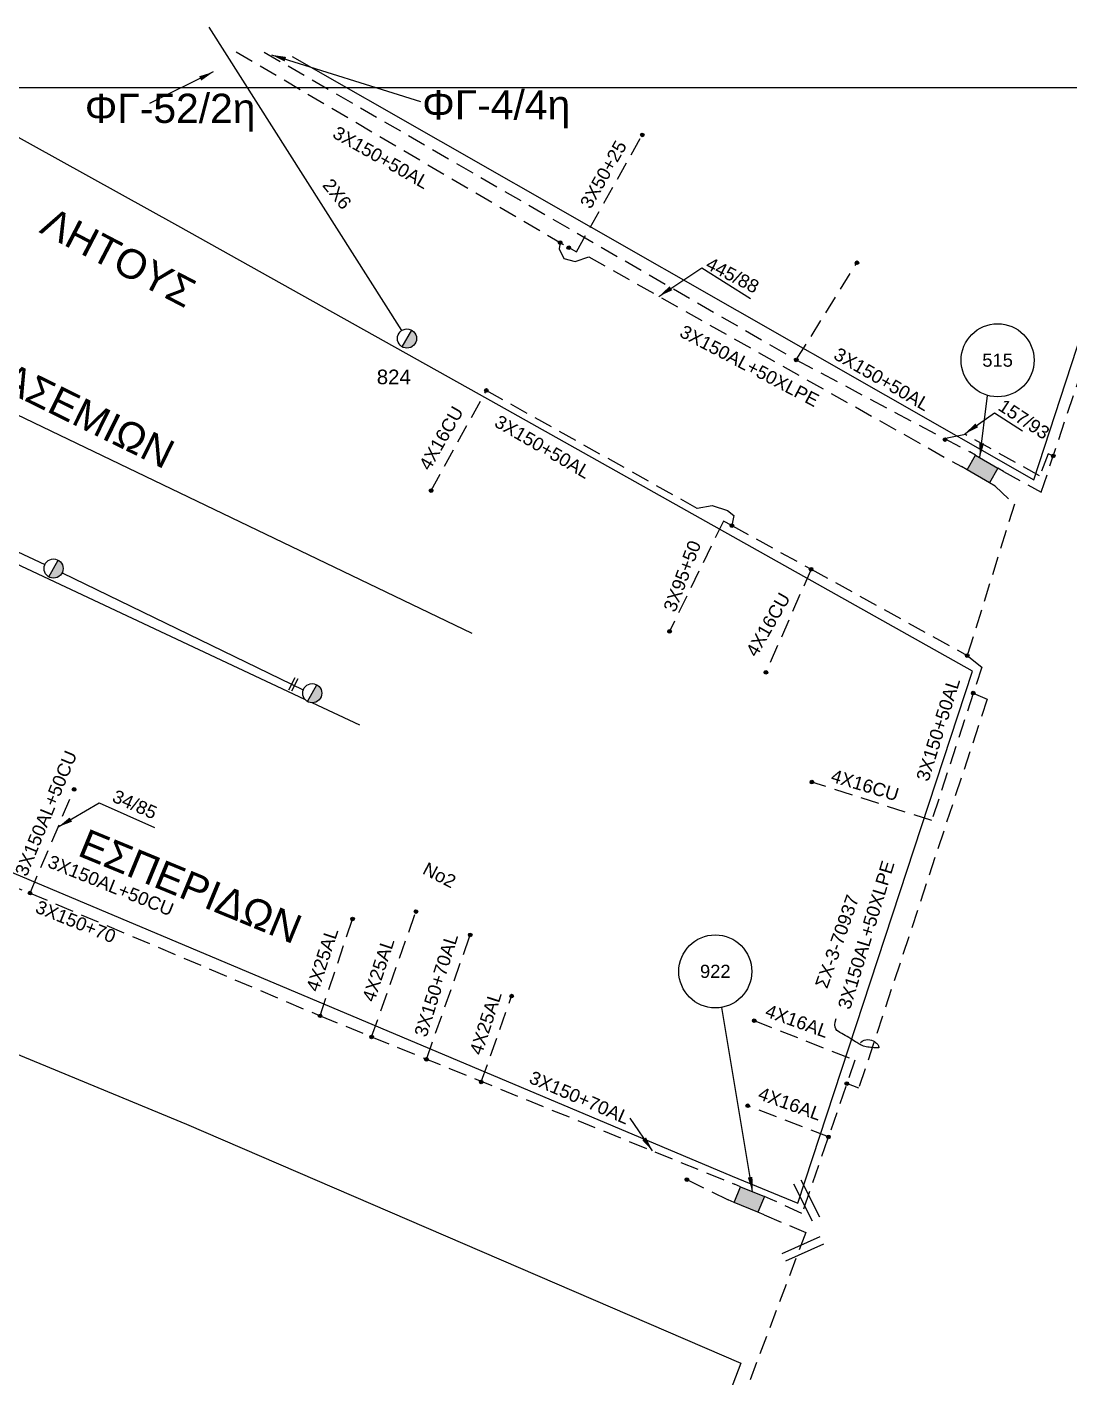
# Model space of a CAD drawing. Header units: millimetres. Extents: x 751 to 1825, y 360 to 872.
# Drawn here: x 1522 to 1593.4, y 768.2 to 860.6 of the extents above; entities that cross this region are included whole.
import ezdxf

# ---------------------------------------------------------------- set-up
doc = ezdxf.new("R2010")
doc.units = ezdxf.units.MM
doc.linetypes.add('DASHED', pattern=[19.05, 12.7, -6.35])
for name, color, linetype in [('Link Box 4 Διευθύνσεων', 7, 'Continuous'), ('Άγνωστα', 7, 'Continuous'), ('Επιγραφές - Σχήματα', 7, 'Continuous'), ('Καλώδια ΧΤ   2x6AL', 7, 'DASHED'), ('Καλώδια ΧΤ   3x150+50AL', 7, 'DASHED'), ('Καλώδια ΧΤ   3x150+70AL', 7, 'DASHED'), ('Καλώδια ΧΤ   3x150AL+50CU', 7, 'DASHED'), ('Καλώδια ΧΤ   3x150AL+50XLPE', 7, 'DASHED'), ('Καλώδια ΧΤ   3x95+50CU', 7, 'DASHED'), ('Μηχανική τομή', 7, 'Continuous'), ('Στύλος ΦΜ', 7, 'Continuous'), ('Στύλος ΦΜ @ 1', 7, 'Continuous'), ('Συνδέσεις', 7, 'Continuous'), ('Συνεστραμμένα ΧΤ   3x70+54.6+25 AL', 7, 'SYN_LINE'), ('Τομή', 7, 'Continuous'), ('Υπόβαθρο ΔΕΗ', 7, 'Continuous'), ('Υπόγεια καλώδια Παροχών ΧΤ   4x16AL', 7, 'DASHED'), ('Υπόγεια καλώδια Παροχών ΧΤ   4x16CU', 7, 'DASHED'), ('Υπόγεια καλώδια Παροχών ΧΤ   4x25', 7, 'DASHED')]:
    doc.layers.add(name, color=color, linetype=linetype)
doc.styles.get("Standard").update_dxf_attribs({"font": 'ARIAL.TTF'})
doc.linetypes.add('SYN_LINE', pattern='A,0.5,-0.0001,["/\\/\\/\\/",Standard,S=0.1,R=0,X=0,Y=-0.05],-0.25', length=0.7501)
doc.dimstyles.new('ISO-25', dxfattribs={"dimtxt": 2.5, "dimasz": 2.5, "dimexe": 1.25, "dimexo": 0.625, "dimtad": 1, "dimtxsty": 'Standard', "dimcen": 2.5, "dimadec": 0, "dimazin": 0, "dimtfac": 1, "dimtmove": 0, "dimatfit": 3, "dimfxl": 1, "dimarcsym": 0})

# ---------------------------------------------------------------- blocks, each defined once
blk = doc.blocks.new('ΥΠΑΡΧΩΝ ΤΣΙΜΕΝΤΕΝΙΟΣ ΣΤΥΛΟΣ')
at = {"layer": 'Στύλος ΦΜ'}
blk.add_hatch(color=256, dxfattribs=at).paths.add_polyline_path([(-1.29, -2.28, 0.574793), (2.62, 0, 0.268822), (1.3, 2.27)])
blk.add_line((-1.29, -2.28), (1.3, 2.27), dxfattribs=at)
blk.add_circle((0, 0), 2.62, dxfattribs=at)
at = {"layer": 'Στύλος ΦΜ', "flags": 4}
for tag, p in [('ΑΡΙΘΜΟΣ', (-4.68, 8.05)), ('ΤΥΠΟΣ', (-4.91, 3.03))]:
    blk.add_attdef(tag, p, '', height=4, dxfattribs=at)
blk = doc.blocks.new('_ΣΥΝΔΕΣΗ')
at = {"layer": 'Συνδέσεις', "linetype": 'SYN_LINE', "ltscale": 40}
blk.add_hatch(color=256, dxfattribs=at).paths.add_polyline_path([(0.5, -0.01, 1), (-0.5, -0.01, 1)])
at = {"layer": 'Συνδέσεις'}
blk.add_circle((0, -0.01), 0.5, dxfattribs=at)
blk = doc.blocks.new('ΤΟΜΗ')
at = {"layer": 'Τομή', "ltscale": 40}
for p, q in [((-5.68, 0), (5.68, 0)), ((5.68, -2.33), (-5.68, -2.33))]:
    blk.add_line(p, q, dxfattribs=at)
blk = doc.blocks.new('LINK BOX 4 ΑΝΑΧΩΡΗΣΕΩΝ')
at = {"layer": 'Link Box 4 Διευθύνσεων', "ltscale": 40}
blk.add_hatch(color=256, dxfattribs=at).paths.add_polyline_path([(-3.54, 0), (-3.54, -4.67), (3.54, -4.67), (3.54, 0)])
for p, q in [((-3.54, 0), (-5.33, 0)), ((5.33, 0), (3.54, 0)), ((-3.54, -4.67), (-5.33, -4.67)), ((5.33, -4.67), (3.54, -4.67))]:
    blk.add_line(p, q, dxfattribs=at)
blk.add_lwpolyline([(-3.54, -4.67), (-3.54, 0), (3.54, 0), (3.54, -4.67)], close=True, dxfattribs=at)
blk = doc.blocks.new('ΜΗΧΑΝΙΚΗ ΤΟΜΗ')
at = {"layer": 'Μηχανική τομή', "ltscale": 40}
for p, q in [((-1.89, 0.78), (1.89, 0.78)), ((1.89, 0), (-1.89, 0))]:
    blk.add_line(p, q, dxfattribs=at)

msp = doc.modelspace()

# ---------------------------------------------------------------- linework, layer by layer
at = {"layer": 'Άγνωστα', "color": 30, "linetype": 'DASHED', "ltscale": 0.1}
msp.add_lwpolyline([(1559.084, 845.508), (1559.614, 845.227), (1564.124, 853.228)], dxfattribs=at)
at = {"layer": 'Επιγραφές - Σχήματα', "ltscale": 0.1}
msp.add_lwpolyline([(1719.999, 856.451), (751.914, 856.451), (751.914, 369.88), (1719.999, 369.88)], close=True, dxfattribs=at)
msp.add_lwpolyline([(1579.06, 791.079), (1579.184, 791.179), (1579.314, 791.243), (1579.446, 791.276), (1579.577, 791.282), (1579.704, 791.268), (1579.823, 791.236), (1579.932, 791.194), (1580.026, 791.145), (1580.103, 791.093), (1580.165, 791.042), (1580.213, 790.99), (1580.25, 790.941), (1580.276, 790.894), (1580.295, 790.851), (1580.308, 790.813), (1580.317, 790.781), (1580.324, 790.755), (1580.327, 790.737), (1580.323, 790.723), (1580.313, 790.715), (1580.292, 790.711), (1580.261, 790.71), (1580.216, 790.712), (1580.155, 790.716), (1580.079, 790.721), (1579.989, 790.727), (1579.888, 790.735), (1579.781, 790.745), (1579.671, 790.758), (1579.561, 790.773), (1579.455, 790.791), (1579.357, 790.813), (1579.268, 790.838), (1579.187, 790.867), (1579.112, 790.901), (1579.04, 790.939), (1578.967, 790.981), (1578.892, 791.029), (1578.811, 791.081), (1578.722, 791.139), (1578.624, 791.202), (1578.516, 791.27), (1578.401, 791.341), (1578.28, 791.414), (1578.156, 791.487), (1578.031, 791.56), (1577.905, 791.632), (1577.781, 791.7), (1577.662, 791.765), (1577.552, 791.834), (1577.457, 791.913), (1577.382, 792.009), (1577.333, 792.13), (1577.315, 792.284), (1577.333, 792.477), (1577.394, 792.716)], dxfattribs=at)
for centre in [(1588.461, 837.797), (1569.124, 795.949)]:
    msp.add_circle(centre, 2.5, dxfattribs=at)
at = {"layer": 'Καλώδια ΧΤ   2x6AL', "color": 133, "linetype": 'SYN_LINE', "ltscale": 10}
msp.add_lwpolyline([(1547.654, 839.838), (1534.45, 860.615)], dxfattribs=at)
at = {"layer": 'Καλώδια ΧΤ   3x150+50AL', "color": 30, "linetype": 'DASHED', "ltscale": 0.1}
for points in [[(1536.3, 858.92), (1559.084, 845.508)], [(1553.441, 835.731), (1567.888, 827.661), (1568.91, 827.862), (1569.949, 827.516), (1570.405, 827.17), (1570.259, 826.477)], [(1570.259, 826.477), (1575.69, 823.492), (1586.382, 817.58), (1587.376, 816.792), (1583.953, 806.281)]]:
    msp.add_lwpolyline(points, dxfattribs=at)
at = {"layer": 'Καλώδια ΧΤ   3x150+50AL', "color": 151, "linetype": 'DASHED', "ltscale": 0.1}
for points in [[(1538.216, 858.9), (1574.671, 837.817), (1586.563, 831.522)], [(1588.87, 830.189), (1591.445, 828.755), (1601.747, 859.638)], [(1574.671, 837.817), (1578.832, 844.481)], [(1592.275, 831.244), (1591.92, 831.386), (1591.342, 829.879), (1586.251, 832.709), (1584.848, 832.429)]]:
    msp.add_lwpolyline(points, dxfattribs=at)
at = {"layer": 'Καλώδια ΧΤ   3x150+50AL', "color": 1, "linetype": 'DASHED', "ltscale": 0.1}
for points in [[(1512.705, 805.51), (1512.597, 804.729), (1513.107, 804.389), (1514.554, 804.432), (1515.064, 804.517), (1518.653, 802.678), (1522.184, 801.318), (1542.048, 792.911), (1570.443, 781.381)], [(1567.178, 781.694), (1569.997, 780.303)]]:
    msp.add_lwpolyline(points, dxfattribs=at)
at = {"layer": 'Καλώδια ΧΤ   3x150+70AL', "color": 1, "linetype": 'DASHED', "ltscale": 0.1}
msp.add_lwpolyline([(1549.334, 789.923), (1552.339, 798.45)], dxfattribs=at)
at = {"layer": 'Καλώδια ΧΤ   3x150AL+50CU', "color": 1, "linetype": 'DASHED', "ltscale": 0.1}
msp.add_lwpolyline([(1522.184, 801.318), (1525.201, 808.413)], dxfattribs=at)
at = {"layer": 'Καλώδια ΧΤ   3x150AL+50XLPE', "color": 30, "linetype": 'DASHED', "ltscale": 0.1}
for points in [[(1558.491, 845.857), (1558.428, 845.423), (1558.753, 844.774), (1559.525, 844.551), (1560.459, 844.876), (1585.979, 830.511)], [(1588.286, 829.179), (1589.615, 827.949), (1586.382, 817.58)], [(1586.794, 815.007), (1587.756, 814.602), (1578.955, 787.967), (1578.133, 788.276)]]:
    msp.add_lwpolyline(points, dxfattribs=at)
at = {"layer": 'Καλώδια ΧΤ   3x150AL+50XLPE', "color": 5, "linetype": 'DASHED', "ltscale": 0.1}
msp.add_lwpolyline([(1572.46, 779.286), (1575.322, 778.076), (1565.265, 751.47), (1567.269, 750.723), (1562.716, 739.556), (1558.351, 741.518)], dxfattribs=at)
at = {"layer": 'Καλώδια ΧΤ   3x95+50CU', "color": 30, "linetype": 'DASHED', "ltscale": 0.1}
msp.add_lwpolyline([(1570.259, 826.477), (1569.676, 826.769), (1565.992, 819.229)], dxfattribs=at)
at = {"layer": 'Συνεστραμμένα ΧΤ   3x70+54.6+25 AL', "color": 173, "linetype": 'SYN_LINE', "ltscale": 10}
for points in [[(1510.104, 829.953), (1523.207, 823.814)], [(1524.388, 823.25), (1540.903, 815.223)]]:
    msp.add_lwpolyline(points, dxfattribs=at)
at = {"layer": 'Υπόβαθρο ΔΕΗ', "ltscale": 0.1}
for points in [[(1541.016, 814.578), (1493.773, 836.742), (1487.12, 817.05), (1512.452, 806.317), (1570.277, 781.932), (1574.785, 780.08), (1586.741, 816.515), (1554.319, 834.702), (1532.305, 847), (1512.102, 858.177)], [(1540.152, 858.598), (1590.932, 829.619), (1600.129, 857.695)], [(1498.272, 845.134), (1552.437, 819.11)], [(1544.782, 812.811), (1541.514, 814.344)], [(1560.316, 741.414), (1538.87, 749.952), (1518.053, 758.497), (1496.373, 767.257), (1472.088, 776.729), (1483.323, 805.997), (1532.912, 785.483), (1570.876, 769.118), (1560.327, 741.409)]]:
    msp.add_lwpolyline(points, dxfattribs=at)
at = {"layer": 'Υπόγεια καλώδια Παροχών ΧΤ   4x16AL', "color": 30, "linetype": 'DASHED', "ltscale": 0.1}
for points in [[(1571.788, 792.578), (1578.685, 789.874), (1575.059, 779.369), (1572.905, 780.365)], [(1576.872, 784.622), (1571.342, 786.754)]]:
    msp.add_lwpolyline(points, dxfattribs=at)
at = {"layer": 'Υπόγεια καλώδια Παροχών ΧΤ   4x16CU', "color": 30, "linetype": 'DASHED', "ltscale": 0.1}
for points in [[(1549.66, 828.874), (1553.441, 835.731)], [(1575.69, 823.492), (1572.594, 816.43)], [(1583.953, 806.281), (1575.738, 808.919)]]:
    msp.add_lwpolyline(points, dxfattribs=at)
at = {"layer": 'Υπόγεια καλώδια Παροχών ΧΤ   4x25', "color": 1, "linetype": 'DASHED', "ltscale": 0.1}
for points in [[(1545.579, 791.463), (1548.622, 800.054)], [(1542.048, 792.911), (1544.278, 799.542)], [(1553.087, 788.383), (1555.174, 794.26)]]:
    msp.add_lwpolyline(points, dxfattribs=at)

# ---------------------------------------------------------------- block references
at = {"layer": 'Link Box 4 Διευθύνσεων', "ltscale": 0.1}
for p, xscale, yscale, zscale, rotation in [((1587.716, 830.856), 0.2499999999999234, 0.2499999999999234, 0.2499999999999234, 329.9971613361358), ((1571.674, 780.873), 0.2499999999999115, 0.2499999999999115, 0.2499999999999115, 337.5669299075652)]:
    msp.add_blockref('LINK BOX 4 ΑΝΑΧΩΡΗΣΕΩΝ', p, dxfattribs=dict(at, xscale=xscale, yscale=yscale, zscale=zscale, rotation=rotation))
at = {"layer": 'Μηχανική τομή', "ltscale": 0.1, "xscale": 0.2500000000000316, "yscale": 0.2500000000000316, "zscale": 0.2500000000000316, "rotation": 62.69221674166852}
msp.add_blockref('ΜΗΧΑΝΙΚΗ ΤΟΜΗ', (1540.302, 815.57), dxfattribs=at)
at = {"layer": 'Στύλος ΦΜ @ 1', "ltscale": 0.1}
ref = msp.add_blockref('ΥΠΑΡΧΩΝ ΤΣΙΜΕΝΤΕΝΙΟΣ ΣΤΥΛΟΣ', (1548.005, 839.285), dxfattribs=dict(at, xscale=0.25, yscale=0.25, zscale=0.25))
ref.add_attrib('ΤΥΠΟΣ', '824', (1545.937, 836.156), dxfattribs={"layer": 'Στύλος ΦΜ', "height": 1, "flags": 4})
at = {"layer": 'Στύλος ΦΜ @ 1', "ltscale": 0.1, "xscale": 0.25, "yscale": 0.25, "zscale": 0.25}
for p in [(1523.799, 823.536), (1541.517, 814.998)]:
    msp.add_blockref('ΥΠΑΡΧΩΝ ΤΣΙΜΕΝΤΕΝΙΟΣ ΣΤΥΛΟΣ', p, dxfattribs=at)
at = {"layer": 'Συνδέσεις', "ltscale": 0.1, "xscale": 0.25, "yscale": 0.25, "zscale": 0.25}
for p in [(1564.124, 853.228), (1558.491, 845.857), (1559.084, 845.508), (1578.832, 844.481), (1574.671, 837.817), (1553.441, 835.731), (1584.858, 832.37), (1592.275, 831.244), (1549.66, 828.874), (1570.259, 826.477), (1575.69, 823.492), (1565.992, 819.229), (1586.382, 817.58), (1572.594, 816.43), (1586.794, 815.007), (1575.738, 808.919), (1525.201, 808.413), (1522.184, 801.318), (1544.278, 799.542), (1548.622, 800.054), (1552.339, 798.45), (1555.174, 794.26), (1542.048, 792.911), (1571.788, 792.578), (1545.579, 791.463), (1549.334, 789.923), (1553.087, 788.383), (1578.133, 788.276), (1571.342, 786.754), (1576.872, 784.622), (1567.179, 781.697)]:
    msp.add_blockref('_ΣΥΝΔΕΣΗ', p, dxfattribs=at)
at = {"layer": 'Τομή', "ltscale": 0.1}
for p, xscale, yscale, zscale, rotation in [((1575.116, 780.135), -0.2500000000000618, 0.2499999999998863, 0.25, 116.7863951906669), ((1574.999, 777.223), 0.2499999999999793, 0.2499999999999793, 0.2499999999999793, 23.94060161078741)]:
    msp.add_blockref('ΤΟΜΗ', p, dxfattribs=dict(at, xscale=xscale, yscale=yscale, zscale=zscale, rotation=rotation))

# ---------------------------------------------------------------- texts
at = {"layer": 'Άγνωστα', "color": 7, "ltscale": 0.1, "insert": (1559.806, 848.546), "char_height": 0.9, "width": 84.18588, "attachment_point": 1, "rotation": 60.25202}
msp.add_mtext('3X50+25', dxfattribs=at)
at = {"layer": 'Επιγραφές - Σχήματα', "ltscale": 0.1, "char_height": 2, "width": 8.55915, "attachment_point": 5}
for s, insert in [('ΦΓ-52/2η', (1531.781, 854.746)), ('ΦΓ-4/4η', (1554.117, 854.984))]:
    msp.add_mtext(s, dxfattribs=dict(at, insert=insert))
at = {"layer": 'Επιγραφές - Σχήματα', "ltscale": 0.1, "char_height": 2, "attachment_point": 5}
for s, insert, rotation in [('ΛΗΤΟΥΣ', (1528.241, 844.838), 332.5082), ('ΓΙΑΣΕΜΙΩΝ', (1525.116, 834.516), 333.81358), ('ΕΣΠΕΡΙΔΩΝ', (1533.175, 801.782), 337.65043)]:
    msp.add_mtext(s, dxfattribs=dict(at, insert=insert, rotation=rotation))
at = {"layer": 'Επιγραφές - Σχήματα', "ltscale": 0.1, "char_height": 0.9, "width": 84.18588, "attachment_point": 1}
for s, insert, rotation in [('445/88', (1568.809, 844.907), 332.71302), ('157/93', (1588.916, 835.196), 326.57216), ('34/85', (1528.107, 808.431), 336.32573), ('No2', (1549.415, 803.475), 332.71302), ('{\\fArial|b0|i0|c161|p34;ΣX-3-70937}', (1575.933, 795.013), 70.59438)]:
    msp.add_mtext(s, dxfattribs=dict(at, insert=insert, rotation=rotation))
at = {"layer": 'Επιγραφές - Σχήματα', "color": 7, "ltscale": 0.1, "char_height": 0.9, "width": 2.07233, "attachment_point": 5}
for s, insert in [('515', (1588.461, 837.797)), ('922', (1569.124, 795.949))]:
    msp.add_mtext(s, dxfattribs=dict(at, insert=insert))
at = {"layer": 'Καλώδια ΧΤ   2x6AL', "color": 7, "linetype": 'DASHED', "ltscale": 0.1, "insert": (1542.86, 850.338), "char_height": 0.9, "width": 84.18588, "attachment_point": 1, "rotation": 309.24899}
msp.add_mtext('2X6', dxfattribs=at)
at = {"layer": 'Καλώδια ΧΤ   3x150+50AL', "color": 7, "linetype": 'DASHED', "ltscale": 0.1, "char_height": 0.9, "width": 84.18588, "attachment_point": 1}
for s, insert, rotation in [('3X150+50AL', (1543.28, 853.878), 330.36118), ('3X150+50AL', (1577.605, 838.723), 329.89813), ('3X150+50AL', (1554.367, 834.1), 329.79404), ('3X150+50AL', (1582.862, 809.173), 72.54745), ('3X150AL+50CU', (1523.66, 803.955), 338.05827), ('3X150+70', (1522.814, 800.852), 338.05827), ('3X150+70AL', (1556.653, 789.174), 336.65547)]:
    msp.add_mtext(s, dxfattribs=dict(at, insert=insert, rotation=rotation))
at = {"layer": 'Καλώδια ΧΤ   3x150+70AL', "color": 7, "linetype": 'DASHED', "ltscale": 0.1, "insert": (1548.482, 791.665), "char_height": 0.9, "width": 84.18588, "attachment_point": 1, "rotation": 72.63044}
msp.add_mtext('3X150+70AL', dxfattribs=at)
at = {"layer": 'Καλώδια ΧΤ   3x150AL+50CU', "color": 7, "linetype": 'DASHED', "ltscale": 0.1, "insert": (1521.12, 802.735), "char_height": 0.9, "width": 84.18588, "attachment_point": 1, "rotation": 67.53974}
msp.add_mtext('3X150AL+50CU', dxfattribs=at)
at = {"layer": 'Καλώδια ΧΤ   3x150AL+50XLPE', "color": 7, "linetype": 'DASHED', "ltscale": 0.1, "char_height": 0.9, "width": 13.92422, "attachment_point": 5}
for insert, rotation in [((1571.466, 837.409), 332.28571), ((1579.46, 798.447), 73.11033)]:
    msp.add_mtext('3X150AL+50XLPE', dxfattribs=dict(at, insert=insert, rotation=rotation))
at = {"layer": 'Καλώδια ΧΤ   3x95+50CU', "color": 7, "linetype": 'DASHED', "ltscale": 0.1, "insert": (1565.536, 820.808), "char_height": 0.9, "width": 84.18588, "attachment_point": 1, "rotation": 69.25632}
msp.add_mtext('3X95+50', dxfattribs=at)
at = {"layer": 'Υπόγεια καλώδια Παροχών ΧΤ   4x16AL', "color": 7, "linetype": 'DASHED', "ltscale": 0.1, "char_height": 0.9, "width": 84.18588, "attachment_point": 1, "rotation": 340.36341}
for insert in [(1572.769, 793.73), (1572.283, 788.068)]:
    msp.add_mtext('4X16AL', dxfattribs=dict(at, insert=insert))
at = {"layer": 'Υπόγεια καλώδια Παροχών ΧΤ   4x16CU', "color": 7, "linetype": 'DASHED', "ltscale": 0.1, "char_height": 0.9, "width": 84.18588, "attachment_point": 1}
for insert, rotation in [((1548.776, 830.625), 60.25202), ((1571.165, 817.86), 60.25202), ((1577.232, 809.821), 343.28534)]:
    msp.add_mtext('4X16CU', dxfattribs=dict(at, insert=insert, rotation=rotation))
at = {"layer": 'Υπόγεια καλώδια Παροχών ΧΤ   4x25', "color": 7, "linetype": 'DASHED', "ltscale": 0.1, "char_height": 0.9, "width": 84.18588, "attachment_point": 1, "rotation": 71.81165}
for insert in [(1541.071, 794.776), (1544.914, 794.078), (1552.263, 790.44)]:
    msp.add_mtext('4X25AL', dxfattribs=dict(at, insert=insert))

# ---------------------------------------------------------------- leaders
at = {"layer": 'Επιγραφές - Σχήματα', "ltscale": 40}
for points in [[(1538.717, 858.707), (1548.927, 855.525)], [(1534.74, 857.535), (1530.358, 855.373)]]:
    msp.add_leader(points, dimstyle='ISO-25', override={"dimasz": 1, "dimtad": 0}, dxfattribs=at)
at = {"layer": 'Επιγραφές - Σχήματα', "ltscale": 0.1}
for points in [[(1565.257, 842.171), (1568.191, 844.136), (1571.525, 842.029)], [(1587.244, 831.128), (1587.778, 835.392)], [(1586.213, 832.763), (1588.259, 834.196), (1590.164, 832.974)], [(1524.116, 805.841), (1526.917, 807.483), (1530.713, 805.813)], [(1571.674, 780.873), (1569.576, 793.476)], [(1564.814, 783.667), (1563.282, 785.908)]]:
    msp.add_leader(points, dimstyle='ISO-25', override={"dimasz": 1, "dimgap": 0.625, "dimtad": 0}, dxfattribs=at)

doc.saveas('drawing.dxf')
